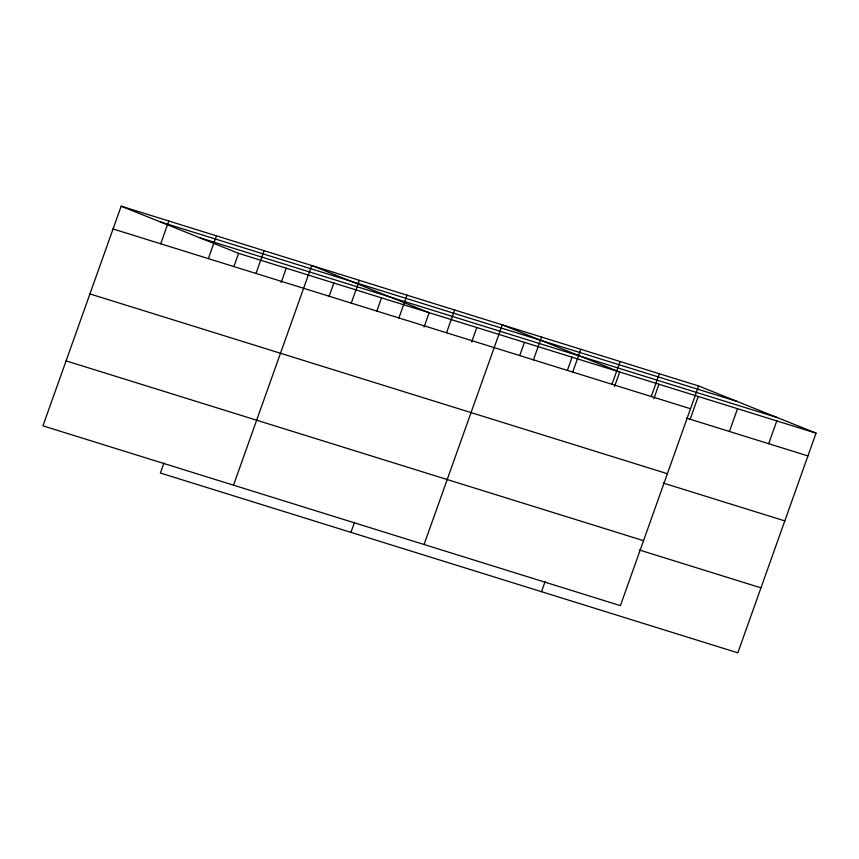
<?xml version="1.0" encoding="UTF-8"?>
<svg xmlns="http://www.w3.org/2000/svg" width="859" height="859" viewBox="0 0 859 859"><rect width="100%" height="100%" fill="white"/><g stroke="black" fill="none" stroke-linecap="round" stroke-linejoin="round"><path stroke-width="1.29" d="M698.625 385.97L121.173 206.181L42.95 425.849L620.402 605.638L698.625 385.97L816.05 433.151L737.827 652.819L160.375 473.03L163.929 463.033M160.697 243.784L168.815 221.01M208.34 258.623L216.457 235.838M233.895 266.548L238.598 253.362L816.05 433.151M255.982 273.452L264.089 250.678M281.108 282.579L286.24 268.191M233.508 485.185L311.731 265.506L429.156 312.687L424.035 327.075M329.18 296.205L333.872 283.019M351.267 303.12L359.373 280.345M376.822 311.044L381.514 297.858M398.898 317.948L407.016 295.174M350.934 532.365L354.488 522.369M446.54 332.787L454.658 310.002M471.677 341.903L476.799 327.515M424.067 544.509L502.29 324.842L619.715 372.022L614.593 386.4M519.738 355.54L524.43 342.354M533.45 359.846L541.557 337.061M567.38 370.369L572.073 357.183M572.717 372.065L580.824 349.291M611.984 384.295L620.091 361.51M541.492 591.69L545.057 581.693M651.251 396.514L659.358 373.74M653.86 398.63L658.982 384.241M690.142 419.246L698.249 396.471M729.409 431.476L737.516 408.691M768.676 443.695L776.783 420.921M159.924 221.751L737.376 401.54M199.846 237.793L777.298 417.581M113.066 228.956L690.518 408.744M686.341 418.065L807.943 455.925M89.927 293.928L667.379 473.717M663.202 483.037L784.804 520.898M66.089 360.877L643.541 540.665M639.364 549.985L760.967 587.846M121.173 206.181L238.598 253.362"/></g></svg>
